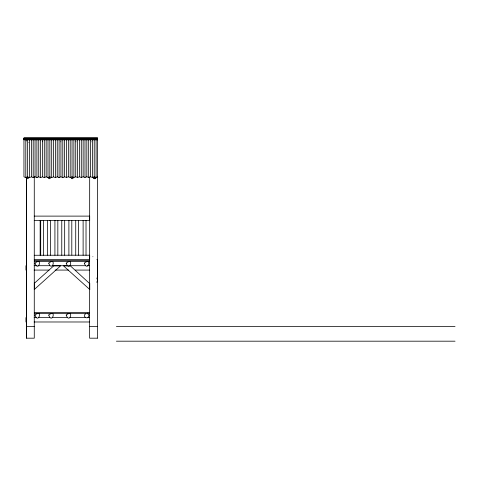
<?xml version="1.0" encoding="UTF-8"?>
<svg xmlns="http://www.w3.org/2000/svg" width="479" height="479" viewBox="0 0 479 479"><rect width="100%" height="100%" fill="white"/><g stroke="black" fill="none" stroke-linecap="round" stroke-linejoin="round"><path stroke-width="0.72" d="M96.848 259.678L97.554 259.678L97.554 280.203L96.848 282.382M28.83 142.299L28.764 142.353M42.308 141.724L42.601 141.712M60.725 141.808L60.875 141.826M75.957 141.766L75.975 141.862M91.357 141.862L91.357 141.868M50.109 178.272L50.109 177.96M71.874 178.637A0.928 0.665 0 0 0 72.76 178.637L73.215 178.116L72.76 177.595A0.928 0.665 0 0 0 71.874 177.595L71.431 178.116L71.892 178.637M89.753 289.13L89.753 289.448M34.243 255.271L71.802 255.211L71.802 220.436L68.892 220.436L68.892 255.211M89.753 283.418L89.753 289.49L63.521 265.881L70.383 265.881L89.753 283.67M34.272 220.448L40.895 220.478M89.675 259.516L34.243 259.51M49.894 178.541L49.696 178.637A0.928 0.665 0 0 1 48.816 178.637L48.373 178.116L48.816 177.595A0.928 0.665 0 0 1 49.696 177.595L50.121 177.96M25.8 177.649L27.65 176.811L29.5 177.649L31.351 176.811L33.201 177.649L35.045 176.811L36.895 177.649L38.745 176.811L40.595 177.649L42.445 176.811L44.296 177.649L46.146 176.811L47.996 177.649L49.846 176.811L51.696 177.649L53.54 176.811L55.39 177.649L57.24 176.811L59.091 177.649L60.941 176.811L62.791 177.649L64.641 176.811L66.491 177.44L68.341 176.811L70.191 177.44L72.042 176.811L73.886 177.44L75.736 176.811L77.586 177.44L79.436 176.811L81.286 177.44L83.136 176.811L84.987 177.44L86.837 176.811L88.687 177.44L90.537 176.811L92.381 177.44L94.231 176.811L96.081 177.44L97.626 176.811L97.626 137.982L23.95 137.982L23.95 176.811L25.8 177.649L25.8 139.994M23.95 138.066L97.626 138.066M23.95 138.269L97.626 138.269M23.95 138.437L97.626 138.359M23.95 138.509L97.626 138.509M23.95 138.796L97.626 138.796M23.95 139.161L97.626 139.161M23.95 139.395L97.626 139.395M23.95 139.664L97.626 139.664M23.95 139.814L97.626 139.814M34.243 216.113L89.681 216.113L89.681 220.478L85.244 220.478M43.116 220.478L47.547 220.478M49.768 220.478L55.678 220.478M57.899 220.478L62.33 220.478M64.551 220.478L68.988 220.478M71.94 220.478L75.64 220.478M78.592 220.478L83.771 220.478M71.94 255.211L75.64 255.211M34.566 260.516L89.507 260.516M34.566 261.606L89.507 261.606M34.159 265.707L36.404 265.707M37.895 265.707L49.852 265.707M52.091 265.707L67.779 265.707M70.018 265.707L85.711 265.707M87.202 265.707L89.447 265.707M34.159 270.078L49.103 270.078M55.079 270.078L68.527 270.078M75.251 270.078L89.447 270.078M34.566 312.422L89.507 312.422M34.566 313.511L85.795 313.511M87.28 313.529C90.776 314.278 88.298 319.301 85.436 317.529C81.999 315.116 86.885 312.122 89.507 313.511M34.159 317.613L36.404 317.613M38.643 317.613L49.852 317.613M52.091 317.613L67.03 317.613M70.018 317.613L85.711 317.613M87.95 317.613L89.447 317.613M34.159 321.984L89.447 321.984M26.459 326.427L34.272 326.427M89.675 326.427L97.435 326.427M116.403 326.427L455.05 326.427M26.459 321.774L26.459 338.186L34.272 338.186L34.272 176.272M97.435 338.186L89.621 338.186L89.675 176.967M116.403 341.186L455.05 341.186M96.848 278.018L97.554 280.203M97.435 176.218L97.381 338.186M96.081 139.623L96.081 177.44M94.231 139.994L94.231 176.811M92.381 139.623L92.381 177.44M90.537 139.994L90.537 176.811M89.681 259.576L89.681 255.211L75.73 255.211L75.73 220.436L78.64 220.436L78.64 255.211M88.687 139.623L88.687 177.44M86.837 139.994L86.837 176.811M86.022 255.211L86.022 220.436L83.118 220.436L83.118 255.211M84.987 139.623L84.987 177.44M83.136 139.994L83.136 176.811M81.286 139.623L81.286 177.44M79.436 139.994L79.436 176.811M77.586 139.623L77.586 177.44M75.736 139.994L75.736 176.811M73.886 139.623L73.886 177.44M72.042 139.994L72.042 176.811M70.191 139.623L70.191 177.44M68.341 139.994L68.341 176.811M66.491 139.623L66.491 177.44M64.641 139.994L64.641 176.811M64.671 255.211L64.671 220.436L61.767 220.436L61.767 255.211M62.791 139.994L62.791 177.649M60.941 139.994L60.941 176.811M59.091 139.994L59.091 177.649M57.833 255.211L57.833 220.436L54.923 220.436L54.923 255.211M57.24 139.994L57.24 176.811M55.39 139.994L55.39 177.649M53.54 139.994L53.54 176.811M51.696 139.994L51.696 177.649M50.451 255.211L50.451 220.436L47.541 220.436L47.541 255.211M49.846 139.994L49.846 176.811M47.996 139.994L47.996 177.649M46.146 139.994L46.146 176.811M44.296 139.994L44.296 177.649M43.607 255.211L43.607 220.436L40.152 220.436L40.152 255.211M42.445 139.994L42.445 176.811M40.703 220.436L40.703 255.211M40.595 139.994L40.595 177.649M38.745 139.994L38.745 176.811M36.895 139.994L36.895 177.649M35.045 139.994L35.045 176.811M33.201 139.994L33.201 177.649M31.351 139.994L31.351 176.811M29.5 139.994L29.5 177.649M27.65 139.994L27.65 176.811M26.513 177.014L26.513 338.186M26.489 140.622L26.489 140.97M26.459 177.763L26.459 265.809M26.459 270.288L26.459 318.038M25.944 265.707L25.944 270.078M25.944 317.613L25.944 321.984M34.961 263.169C38.38 272.695 43.122 256.457 34.961 263.169M34.961 315.074C38.38 324.6 43.122 308.362 34.961 315.074M48.72 263.169C52.139 272.695 56.881 256.457 48.72 263.169M48.72 315.074C52.139 324.6 56.881 308.362 48.72 315.074M66.198 263.169C69.611 272.695 74.359 256.457 66.198 263.169M66.198 315.074C69.611 324.6 74.359 308.362 66.198 315.074M84.304 263.169C87.723 272.695 92.465 256.457 84.304 263.169M92.872 256.738L92.914 256.678M26.782 177.96L27.195 178.637A0.928 0.665 0 0 0 28.081 178.637L28.518 178.116L28.081 177.595A0.928 0.665 0 0 0 27.195 177.595L26.782 177.96M93.477 177.96L93.884 178.637A0.928 0.665 0 0 0 94.77 178.637L95.207 178.116L94.77 177.595A0.928 0.665 0 0 0 93.884 177.595L93.477 177.96M94.112 177.96L94.525 178.637A0.928 0.665 0 0 0 95.405 178.637L95.848 178.116L95.405 177.595A0.928 0.665 0 0 0 94.525 177.595L94.112 177.96M53.684 265.881L34.314 283.311L34.314 289.49L60.552 265.881L53.684 265.881"/></g></svg>
